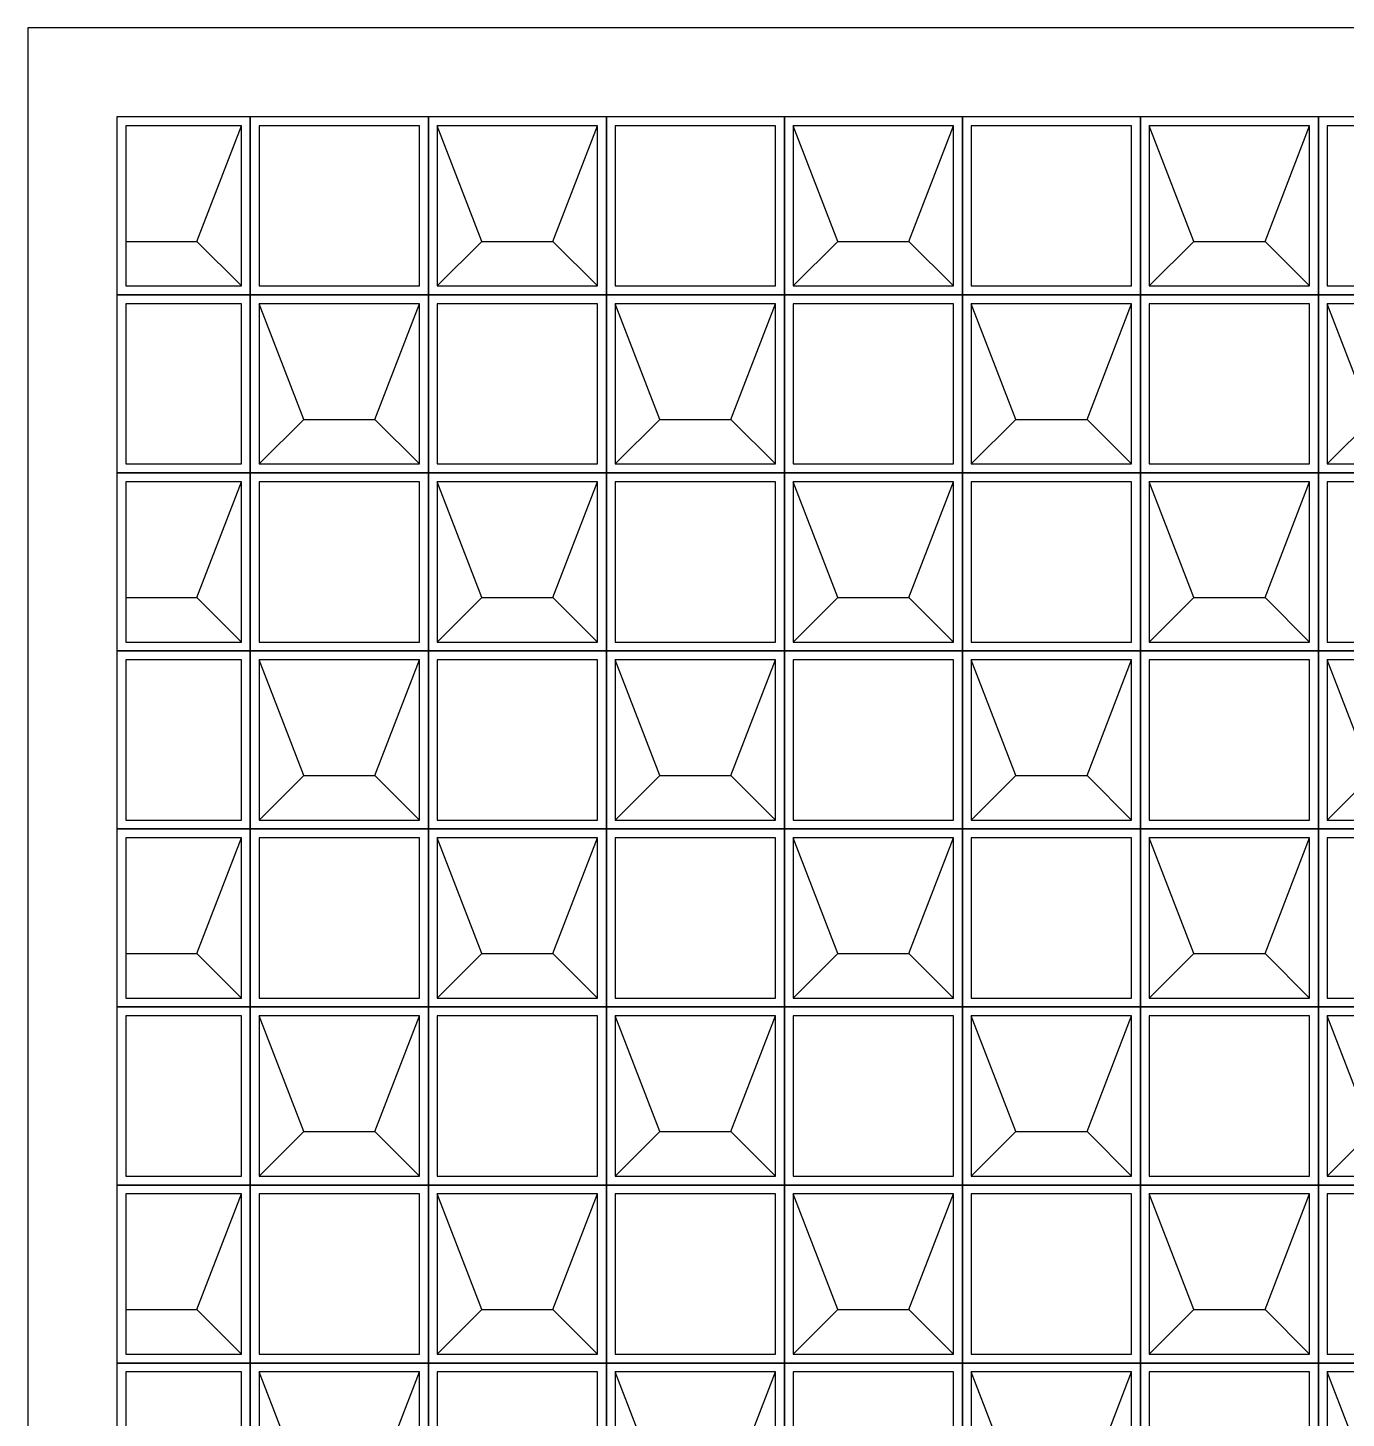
# Model space of a CAD drawing. Header units: millimetres. Extents: x -620 to 116137, y -21481 to 17762.
# Drawn here: x 70616 to 72097, y -15889 to -14327 of the extents above; entities that cross this region are included whole.
import ezdxf

# ---------------------------------------------------------------- set-up
doc = ezdxf.new("R2010")
doc.units = ezdxf.units.MM
doc.header["$LTSCALE"] = 150
doc.layers.add('ad-Elevation 10', color=8, linetype='Continuous')

# ---------------------------------------------------------------- blocks, each defined once
blk = doc.blocks.new('$ZCDB_AUDIT_GENERATED_1AF4B1')
at = {"layer": 'ad-Elevation 10', "color": 9}
for points in [[(-200, 0), (0, 0), (0, 200), (-200, 200)], [(-190, 10), (-10, 10), (-10, 190), (-190, 190)]]:
    blk.add_lwpolyline(points, close=True, dxfattribs=at)
blk = doc.blocks.new('$ZCDB_AUDIT_GENERATED_1AF4A7')
at = {"layer": 'ad-Elevation 10', "color": 9}
for points in [[(0, 0), (200, 0), (200, 200), (0, 200)], [(10, 10), (190, 10), (190, 190), (10, 190)]]:
    blk.add_lwpolyline(points, close=True, dxfattribs=at)
for points in [[(10, 190), (60, 140), (60, 60), (10, 10)], [(60, 140), (190, 190)], [(60, 60), (190, 10)]]:
    blk.add_lwpolyline(points, dxfattribs=at)
blk = doc.blocks.new('$ZCDB_AUDIT_GENERATED_1AF4C0')
at = {"layer": 'ad-Elevation 10', "color": 9}
for points in [[(-150, 0), (0, 0), (0, 200), (-150, 200), (-150, 0)], [(-60, 60), (-10, 190)], [(-140, 60), (-60, 60), (-10, 10)]]:
    blk.add_lwpolyline(points, dxfattribs=at)
blk.add_lwpolyline([(-140, 190), (-140, 10), (-10, 10), (-10, 190)], close=True, dxfattribs=at)
blk = doc.blocks.new('$ZCDB_AUDIT_GENERATED_1AF4B8')
at = {"layer": 'ad-Elevation 10', "color": 9}
for points in [[(-150, 200), (-150, 0), (0, 0), (0, 200), (-150, 200)], [(-150, 190), (-150, 10)]]:
    blk.add_lwpolyline(points, dxfattribs=at)
blk.add_lwpolyline([(-140, 10), (-10, 10), (-10, 190), (-140, 190)], close=True, dxfattribs=at)
blk = doc.blocks.new('zw$38D0')
at = {"layer": 'ad-Elevation 10', "color": 9}
for points in [[(0, 0), (2700, 0), (2700, 2200), (0, 2200)], [(100, 100), (2600, 100), (2600, 2100), (100, 2100)]]:
    blk.add_lwpolyline(points, close=True, dxfattribs=at)
for name, p, rotation in [('$ZCDB_AUDIT_GENERATED_1AF4C0', (250, 1900), 359.9999999999997), ('$ZCDB_AUDIT_GENERATED_1AF4B1', (450, 1900), 359.9999999999997), ('$ZCDB_AUDIT_GENERATED_1AF4A7', (650, 1900), 90), ('$ZCDB_AUDIT_GENERATED_1AF4B1', (850, 1900), 359.9999999999997), ('$ZCDB_AUDIT_GENERATED_1AF4A7', (1050, 1900), 90), ('$ZCDB_AUDIT_GENERATED_1AF4B1', (1250, 1900), 359.9999999999997), ('$ZCDB_AUDIT_GENERATED_1AF4A7', (1450, 1900), 90), ('$ZCDB_AUDIT_GENERATED_1AF4B1', (1650, 1900), 359.9999999999997), ('$ZCDB_AUDIT_GENERATED_1AF4B8', (250, 1700), 359.9999999999997), ('$ZCDB_AUDIT_GENERATED_1AF4A7', (450, 1700), 90), ('$ZCDB_AUDIT_GENERATED_1AF4B1', (650, 1700), 359.9999999999997), ('$ZCDB_AUDIT_GENERATED_1AF4A7', (850, 1700), 90), ('$ZCDB_AUDIT_GENERATED_1AF4B1', (1050, 1700), 359.9999999999997), ('$ZCDB_AUDIT_GENERATED_1AF4A7', (1250, 1700), 90), ('$ZCDB_AUDIT_GENERATED_1AF4B1', (1450, 1700), 359.9999999999997), ('$ZCDB_AUDIT_GENERATED_1AF4A7', (1650, 1700), 90), ('$ZCDB_AUDIT_GENERATED_1AF4C0', (250, 1500), 359.9999999999997), ('$ZCDB_AUDIT_GENERATED_1AF4B1', (450, 1500), 359.9999999999997), ('$ZCDB_AUDIT_GENERATED_1AF4A7', (650, 1500), 90), ('$ZCDB_AUDIT_GENERATED_1AF4B1', (850, 1500), 359.9999999999997), ('$ZCDB_AUDIT_GENERATED_1AF4A7', (1050, 1500), 90), ('$ZCDB_AUDIT_GENERATED_1AF4B1', (1250, 1500), 359.9999999999997), ('$ZCDB_AUDIT_GENERATED_1AF4A7', (1450, 1500), 90), ('$ZCDB_AUDIT_GENERATED_1AF4B1', (1650, 1500), 359.9999999999997), ('$ZCDB_AUDIT_GENERATED_1AF4B8', (250, 1300), 359.9999999999997), ('$ZCDB_AUDIT_GENERATED_1AF4A7', (450, 1300), 90), ('$ZCDB_AUDIT_GENERATED_1AF4B1', (650, 1300), 359.9999999999997), ('$ZCDB_AUDIT_GENERATED_1AF4A7', (850, 1300), 90), ('$ZCDB_AUDIT_GENERATED_1AF4B1', (1050, 1300), 359.9999999999997), ('$ZCDB_AUDIT_GENERATED_1AF4A7', (1250, 1300), 90), ('$ZCDB_AUDIT_GENERATED_1AF4B1', (1450, 1300), 359.9999999999997), ('$ZCDB_AUDIT_GENERATED_1AF4A7', (1650, 1300), 90), ('$ZCDB_AUDIT_GENERATED_1AF4C0', (250, 1100), 359.9999999999997), ('$ZCDB_AUDIT_GENERATED_1AF4B1', (450, 1100), 359.9999999999997), ('$ZCDB_AUDIT_GENERATED_1AF4A7', (650, 1100), 90), ('$ZCDB_AUDIT_GENERATED_1AF4B1', (850, 1100), 359.9999999999997), ('$ZCDB_AUDIT_GENERATED_1AF4A7', (1050, 1100), 90), ('$ZCDB_AUDIT_GENERATED_1AF4B1', (1250, 1100), 359.9999999999997), ('$ZCDB_AUDIT_GENERATED_1AF4A7', (1450, 1100), 90), ('$ZCDB_AUDIT_GENERATED_1AF4B1', (1650, 1100), 359.9999999999997), ('$ZCDB_AUDIT_GENERATED_1AF4B8', (250, 900), 359.9999999999997), ('$ZCDB_AUDIT_GENERATED_1AF4A7', (450, 900), 90), ('$ZCDB_AUDIT_GENERATED_1AF4B1', (650, 900), 359.9999999999997), ('$ZCDB_AUDIT_GENERATED_1AF4A7', (850, 900), 90), ('$ZCDB_AUDIT_GENERATED_1AF4B1', (1050, 900), 359.9999999999997), ('$ZCDB_AUDIT_GENERATED_1AF4A7', (1250, 900), 90), ('$ZCDB_AUDIT_GENERATED_1AF4B1', (1450, 900), 359.9999999999997), ('$ZCDB_AUDIT_GENERATED_1AF4A7', (1650, 900), 90), ('$ZCDB_AUDIT_GENERATED_1AF4C0', (250, 700), 359.9999999999997), ('$ZCDB_AUDIT_GENERATED_1AF4B1', (450, 700), 359.9999999999997), ('$ZCDB_AUDIT_GENERATED_1AF4A7', (650, 700), 90), ('$ZCDB_AUDIT_GENERATED_1AF4B1', (850, 700), 359.9999999999997), ('$ZCDB_AUDIT_GENERATED_1AF4A7', (1050, 700), 90), ('$ZCDB_AUDIT_GENERATED_1AF4B1', (1250, 700), 359.9999999999997), ('$ZCDB_AUDIT_GENERATED_1AF4A7', (1450, 700), 90), ('$ZCDB_AUDIT_GENERATED_1AF4B1', (1650, 700), 359.9999999999997), ('$ZCDB_AUDIT_GENERATED_1AF4B8', (250, 500), 359.9999999999997), ('$ZCDB_AUDIT_GENERATED_1AF4A7', (450, 500), 90), ('$ZCDB_AUDIT_GENERATED_1AF4B1', (650, 500), 359.9999999999997), ('$ZCDB_AUDIT_GENERATED_1AF4A7', (850, 500), 90), ('$ZCDB_AUDIT_GENERATED_1AF4B1', (1050, 500), 359.9999999999997), ('$ZCDB_AUDIT_GENERATED_1AF4A7', (1250, 500), 90), ('$ZCDB_AUDIT_GENERATED_1AF4B1', (1450, 500), 359.9999999999997), ('$ZCDB_AUDIT_GENERATED_1AF4A7', (1650, 500), 90)]:
    blk.add_blockref(name, p, dxfattribs=dict(rotation=rotation))

msp = doc.modelspace()

# ---------------------------------------------------------------- block references
at = {"layer": 'ad-Elevation 10', "rotation": 359.9999999999997}
msp.add_blockref('zw$38D0', (70615.6, -16527.2), dxfattribs=at)

doc.saveas('drawing.dxf')
